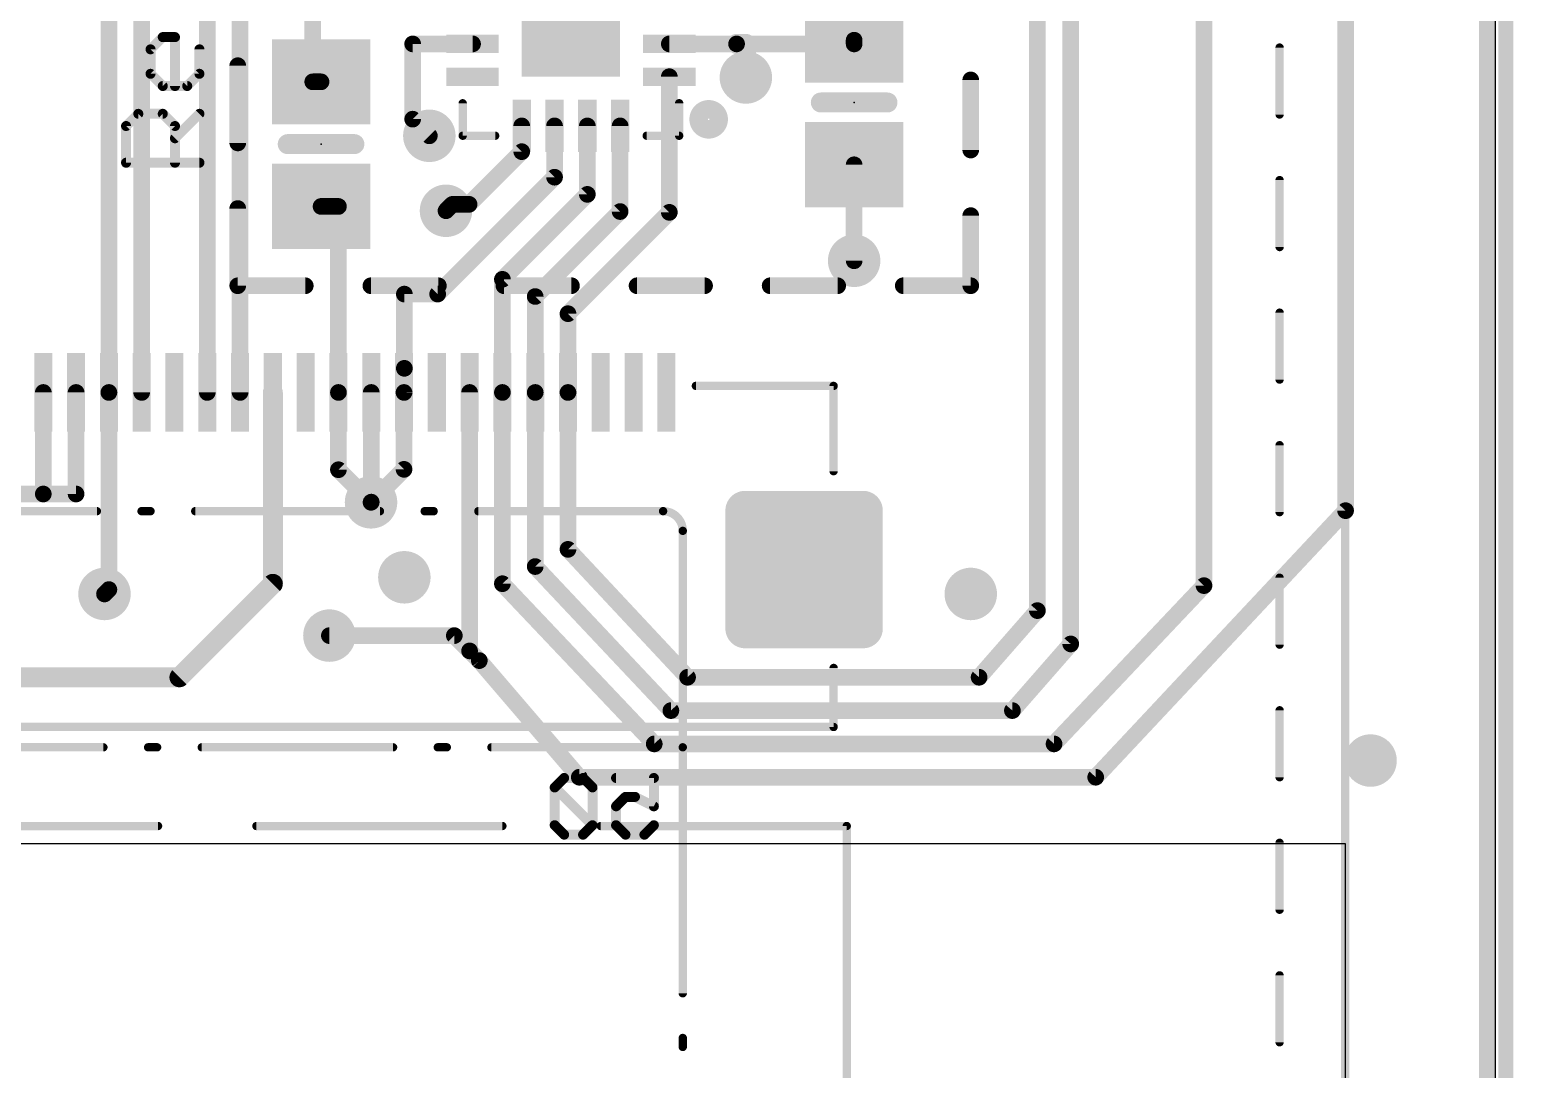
# Model space of a CAD drawing. Extents: x -0.1 to 56.3, y -0.6 to 85.1.
# Drawn here: x 33.66 to 56.28, y 24.5 to 40.35 of the extents above; entities that cross this region are included whole.
import ezdxf

# ---------------------------------------------------------------- set-up
doc = ezdxf.new("R2010")
doc.units = 0
for name, color, linetype in [('1', 12, 'CONTINUOUS'), ('18', 110, 'CONTINUOUS'), ('20', 53, 'CONTINUOUS'), ('21', 40, 'CONTINUOUS'), ('22', 6, 'CONTINUOUS'), ('23', 53, 'CONTINUOUS'), ('52', 253, 'CONTINUOUS')]:
    doc.layers.add(name, color=color, linetype=linetype)

# ---------------------------------------------------------------- blocks, each defined once
blk = doc.blocks.new('RECT')
blk.add_solid([(-0.5, -0.5), (0.5, -0.5), (-0.5, 0.5), (0.5, 0.5)])
blk = doc.blocks.new('RECT384000X384000R25')
at = {"const_width": 0.3}
blk.add_lwpolyline([(1.05, -0.9), (1.05, 0.9, 0.4142), (0.9, 1.05), (-0.9, 1.05, 0.4142), (-1.05, 0.9), (-1.05, -0.9, 0.4142), (-0.9, -1.05), (0.9, -1.05, 0.4142)], format="xyb", close=True, dxfattribs=at)
blk.add_solid([(-0.9254, -0.9254), (0.9254, -0.9254), (-0.9254, 0.9254), (0.9254, 0.9254)])
blk = doc.blocks.new('ROUNDV')
at = {"const_width": 0.5}
blk.add_lwpolyline([(0, -0.25, 1), (0, 0.25, 1), (0, -0.25)], format="xyb", dxfattribs=at)

msp = doc.modelspace()

# ---------------------------------------------------------------- linework, layer by layer
at = {"layer": '1'}
for points, const_width in [([(55.88, 84.963), (55.88, 0)], 0.254), ([(36.865, 46.381), (36.865, 34.822)], 0.254), ([(36.365, 34.822), (36.365, 45.677)], 0.254), ([(35.365, 45.212), (35.365, 34.822)], 0.254), ([(34.865, 34.822), (34.865, 44.51)], 0.254), ([(51.562, 31.877), (51.562, 43.881)], 0.254), ([(53.721, 33.02), (53.721, 43.881)], 0.254), ([(49.53, 30.988), (49.53, 43.754)], 0.254), ([(49.022, 31.496), (49.022, 41.402)], 0.254), ([(37.973, 39.558), (37.973, 40.64)], 0.254), ([(44.4356, 40.136), (44.577, 40.136)], 0.3048), ([(44.577, 40.136), (44.577, 39.624)], 0.3048), ([(46.228, 40.136), (46.228, 40.193)], 0.254), ([(40.41, 40.136), (39.497, 40.136)], 0.254), ([(39.497, 40.136), (39.497, 38.989)], 0.254), ([(43.41, 40.136), (44.4356, 40.136)], 0.254), ([(44.4356, 40.136), (46.228, 40.136)], 0.254), ([(38.1, 39.558), (37.973, 39.558)], 0.254), ([(43.41, 37.568), (43.41, 39.636)], 0.254), ([(39.497, 38.989), (39.751, 38.735)], 0.254), ([(41.16, 38.886), (41.16, 38.493)], 0.254), ([(41.66, 38.886), (41.66, 38.104)], 0.254), ([(42.16, 38.886), (42.16, 37.842)], 0.254), ([(42.66, 37.58), (42.66, 38.886)], 0.254), ([(41.16, 38.493), (40.357, 37.69)], 0.254), ([(41.66, 38.104), (39.878, 36.322)], 0.254), ([(46.228, 38.293), (46.228, 36.83)], 0.254), ([(38.365, 37.658), (38.1, 37.658)], 0.254), ([(38.365, 34.822), (38.365, 37.658)], 0.254), ([(40.103, 37.69), (40.005, 37.592)], 0.254), ([(40.357, 37.69), (40.103, 37.69)], 0.254), ([(42.16, 37.842), (40.865, 36.547)], 0.254), ([(41.365, 36.285), (42.66, 37.58)], 0.254), ([(41.865, 36.023), (43.41, 37.568)], 0.254), ([(40.865, 36.547), (40.865, 34.822)], 0.254), ([(39.878, 36.322), (39.37, 36.322)], 0.254), ([(39.37, 36.322), (39.37, 35.19)], 0.254), ([(41.365, 36.285), (41.365, 34.822)], 0.254), ([(41.865, 36.023), (41.865, 34.822)], 0.254), ([(39.37, 35.19), (39.365, 34.822)], 0.254), ([(33.865, 34.822), (33.865, 33.274)], 0.254), ([(34.365, 34.822), (34.365, 33.274)], 0.254), ([(34.865, 31.817), (34.865, 34.822)], 0.254), ([(37.365, 34.822), (37.365, 31.904)], 0.3048), ([(38.365, 34.822), (38.365, 33.644)], 0.254), ([(38.865, 34.822), (38.865, 33.15)], 0.254), ([(39.365, 33.65), (39.365, 34.822)], 0.254), ([(40.365, 34.822), (40.365, 30.882)], 0.254), ([(40.865, 34.822), (40.865, 31.906)], 0.254), ([(41.365, 34.822), (41.365, 32.168)], 0.254), ([(41.865, 34.822), (41.865, 32.43)], 0.254), ([(38.365, 33.644), (38.862, 33.147)], 0.254), ([(39.365, 33.65), (38.862, 33.147)], 0.254), ([(33.365, 33.274), (33.865, 33.274)], 0.254), ([(33.865, 33.274), (34.365, 33.274)], 0.254), ([(38.862, 33.147), (38.865, 33.15)], 0.254), ([(53.721, 33.02), (49.911, 28.956)], 0.254), ([(41.865, 32.43), (43.688, 30.48)], 0.254), ([(41.365, 32.168), (43.434, 29.972)], 0.254), ([(34.798, 31.75), (34.865, 31.817)], 0.254), ([(37.365, 31.904), (35.941, 30.48)], 0.3048), ([(40.865, 31.906), (43.18, 29.464)], 0.254), ([(49.276, 29.464), (51.562, 31.877)], 0.254), ([(48.133, 30.48), (49.022, 31.496)], 0.254), ([(40.132, 31.115), (38.227, 31.115)], 0.254), ([(40.365, 30.882), (40.132, 31.115)], 0.254), ([(40.365, 30.882), (40.513, 30.734)], 0.254), ([(48.641, 29.972), (49.53, 30.988)], 0.254), ([(42.037, 28.956), (40.513, 30.734)], 0.254), ([(35.941, 30.48), (16.51, 30.48)], 0.3048), ([(43.688, 30.48), (48.133, 30.48)], 0.254), ([(43.434, 29.972), (48.641, 29.972)], 0.254), ([(43.18, 29.464), (49.276, 29.464)], 0.254), ([(49.911, 28.956), (42.037, 28.956)], 0.254)]:
    msp.add_lwpolyline(points, dxfattribs=dict(at, const_width=const_width))
for points, const_width in [([(44.4356, 40.2122, 1), (44.4356, 40.0598)], 0.1524), ([(44.6532, 40.136, 1), (44.5008, 40.136)], 0.1524), ([(44.577, 40.0598, 1), (44.577, 40.2122)], 0.1524), ([(46.2915, 40.193, 1), (46.1645, 40.193)], 0.127), ([(39.497, 40.1995, 1), (39.497, 40.0725)], 0.127), ([(39.5605, 40.136, 1), (39.4335, 40.136)], 0.127), ([(40.41, 40.0725, 1), (40.41, 40.1995)], 0.127), ([(43.41, 40.1995, 1), (43.41, 40.0725)], 0.127), ([(44.4356, 40.1995, 1), (44.4356, 40.0725)], 0.127), ([(44.4356, 40.0725, 1), (44.4356, 40.1995)], 0.127), ([(46.1645, 40.136, 1), (46.2915, 40.136)], 0.127), ([(46.228, 40.0725, 1), (46.228, 40.1995)], 0.127), ([(37.973, 39.6215, 1), (37.973, 39.4945)], 0.127), ([(37.9095, 39.558, 1), (38.0365, 39.558)], 0.127), ([(38.1, 39.4945, 1), (38.1, 39.6215)], 0.127), ([(43.4735, 39.636, 1), (43.3465, 39.636)], 0.127), ([(44.5008, 39.624, 1), (44.6532, 39.624)], 0.1524), ([(39.5419, 39.0339, 1), (39.4521, 38.9441)], 0.127), ([(39.4335, 38.989, 1), (39.5605, 38.989)], 0.127), ([(41.2235, 38.886, 1), (41.0965, 38.886)], 0.127), ([(41.7235, 38.886, 1), (41.5965, 38.886)], 0.127), ([(42.2235, 38.886, 1), (42.0965, 38.886)], 0.127), ([(42.7235, 38.886, 1), (42.5965, 38.886)], 0.127), ([(39.7061, 38.6901, 1), (39.7959, 38.7799)], 0.127), ([(41.0965, 38.493, 1), (41.2235, 38.493)], 0.127), ([(41.2049, 38.4481, 1), (41.1151, 38.5379)], 0.127), ([(41.7049, 38.0591, 1), (41.6151, 38.1489)], 0.127), ([(46.2915, 38.293, 1), (46.1645, 38.293)], 0.127), ([(41.5965, 38.104, 1), (41.7235, 38.104)], 0.127), ([(38.1, 37.7215, 1), (38.1, 37.5945)], 0.127), ([(38.4285, 37.658, 1), (38.3015, 37.658)], 0.127), ([(38.365, 37.5945, 1), (38.365, 37.7215)], 0.127), ([(40.103, 37.7535, 1), (40.103, 37.6265)], 0.127), ([(40.1479, 37.6451, 1), (40.0581, 37.7349)], 0.127), ([(40.3121, 37.7349, 1), (40.4019, 37.6451)], 0.127), ([(40.357, 37.6265, 1), (40.357, 37.7535)], 0.127), ([(42.0965, 37.842, 1), (42.2235, 37.842)], 0.127), ([(42.2049, 37.7971, 1), (42.1151, 37.8869)], 0.127), ([(39.9601, 37.6369, 1), (40.0499, 37.5471)], 0.127), ([(42.5965, 37.58, 1), (42.7235, 37.58)], 0.127), ([(42.7049, 37.5351, 1), (42.6151, 37.6249)], 0.127), ([(43.3465, 37.568, 1), (43.4735, 37.568)], 0.127), ([(43.4549, 37.5231, 1), (43.3651, 37.6129)], 0.127), ([(46.1645, 36.83, 1), (46.2915, 36.83)], 0.127), ([(40.9285, 36.547, 1), (40.8015, 36.547)], 0.127), ([(40.8201, 36.5919, 1), (40.9099, 36.5021)], 0.127), ([(39.37, 36.3855, 1), (39.37, 36.2585)], 0.127), ([(39.4335, 36.322, 1), (39.3065, 36.322)], 0.127), ([(39.8331, 36.3669, 1), (39.9229, 36.2771)], 0.127), ([(39.878, 36.2585, 1), (39.878, 36.3855)], 0.127), ([(41.4285, 36.285, 1), (41.3015, 36.285)], 0.127), ([(41.3201, 36.3299, 1), (41.4099, 36.2401)], 0.127), ([(41.9285, 36.023, 1), (41.8015, 36.023)], 0.127), ([(41.8201, 36.0679, 1), (41.9099, 35.9781)], 0.127), ([(39.4335, 35.1891, 1), (39.3065, 35.1909)], 0.127), ([(39.3065, 35.19, 1), (39.4335, 35.19)], 0.127), ([(33.9285, 34.822, 1), (33.8015, 34.822)], 0.127), ([(34.4285, 34.822, 1), (34.3015, 34.822)], 0.127), ([(34.9285, 34.822, 1), (34.8015, 34.822)], 0.127), ([(34.8015, 34.822, 1), (34.9285, 34.822)], 0.127), ([(35.3015, 34.822, 1), (35.4285, 34.822)], 0.127), ([(36.3015, 34.822, 1), (36.4285, 34.822)], 0.127), ([(36.8015, 34.822, 1), (36.9285, 34.822)], 0.127), ([(37.4412, 34.822, 1), (37.2888, 34.822)], 0.1524), ([(38.4285, 34.822, 1), (38.3015, 34.822)], 0.127), ([(38.3015, 34.822, 1), (38.4285, 34.822)], 0.127), ([(38.9285, 34.822, 1), (38.8015, 34.822)], 0.127), ([(39.4285, 34.822, 1), (39.3015, 34.822)], 0.127), ([(39.3015, 34.8229, 1), (39.4285, 34.8211)], 0.127), ([(40.4285, 34.822, 1), (40.3015, 34.822)], 0.127), ([(40.9285, 34.822, 1), (40.8015, 34.822)], 0.127), ([(40.8015, 34.822, 1), (40.9285, 34.822)], 0.127), ([(41.4285, 34.822, 1), (41.3015, 34.822)], 0.127), ([(41.3015, 34.822, 1), (41.4285, 34.822)], 0.127), ([(41.9285, 34.822, 1), (41.8015, 34.822)], 0.127), ([(41.8015, 34.822, 1), (41.9285, 34.822)], 0.127), ([(38.4099, 33.6889, 1), (38.3201, 33.5991)], 0.127), ([(38.3015, 33.644, 1), (38.4285, 33.644)], 0.127), ([(39.3015, 33.65, 1), (39.4285, 33.65)], 0.127), ([(39.4099, 33.6051, 1), (39.3201, 33.6949)], 0.127), ([(33.865, 33.3375, 1), (33.865, 33.2105)], 0.127), ([(33.8015, 33.274, 1), (33.9285, 33.274)], 0.127), ([(33.865, 33.2105, 1), (33.865, 33.3375)], 0.127), ([(34.3015, 33.274, 1), (34.4285, 33.274)], 0.127), ([(34.365, 33.2105, 1), (34.365, 33.3375)], 0.127), ([(38.8171, 33.1919, 1), (38.9069, 33.1021)], 0.127), ([(38.8171, 33.1919, 1), (38.9069, 33.1021)], 0.127), ([(38.8171, 33.1021, 1), (38.9069, 33.1919)], 0.127), ([(38.9099, 33.1051, 1), (38.8201, 33.1949)], 0.127), ([(38.8015, 33.15, 1), (38.9285, 33.15)], 0.127), ([(53.6575, 33.02, 1), (53.7845, 33.02)], 0.127), ([(53.7673, 32.9766, 1), (53.6747, 33.0634)], 0.127), ([(41.9114, 32.4734, 1), (41.8186, 32.3866)], 0.127), ([(41.8015, 32.43, 1), (41.9285, 32.43)], 0.127), ([(41.4112, 32.2115, 1), (41.3188, 32.1245)], 0.127), ([(41.3015, 32.168, 1), (41.4285, 32.168)], 0.127), ([(34.9099, 31.7721, 1), (34.8201, 31.8619)], 0.127), ([(37.2888, 31.904, 1), (37.4412, 31.904)], 0.1524), ([(37.4189, 31.8501, 1), (37.3111, 31.9579)], 0.1524), ([(40.9111, 31.9497, 1), (40.8189, 31.8623)], 0.127), ([(40.8015, 31.906, 1), (40.9285, 31.906)], 0.127), ([(51.4985, 31.877, 1), (51.6255, 31.877)], 0.127), ([(51.6081, 31.8333, 1), (51.5159, 31.9207)], 0.127), ([(34.7531, 31.7949, 1), (34.8429, 31.7051)], 0.127), ([(34.8015, 31.817, 1), (34.9285, 31.817)], 0.127), ([(48.9585, 31.496, 1), (49.0855, 31.496)], 0.127), ([(49.0698, 31.4542, 1), (48.9742, 31.5378)], 0.127), ([(38.227, 31.1785, 1), (38.227, 31.0515)], 0.127), ([(40.1769, 31.1599, 1), (40.0871, 31.0701)], 0.127), ([(40.132, 31.0515, 1), (40.132, 31.1785)], 0.127), ([(40.4099, 30.9269, 1), (40.3201, 30.8371)], 0.127), ([(49.4665, 30.988, 1), (49.5935, 30.988)], 0.127), ([(49.5778, 30.9462, 1), (49.4822, 31.0298)], 0.127), ([(40.3015, 30.882, 1), (40.4285, 30.882)], 0.127), ([(40.3201, 30.8371, 1), (40.4099, 30.9269)], 0.127), ([(40.5612, 30.7753, 1), (40.4648, 30.6927)], 0.127), ([(40.4681, 30.6891, 1), (40.5579, 30.7789)], 0.127), ([(35.8871, 30.5339, 1), (35.9949, 30.4261)], 0.1524), ([(35.941, 30.4038, 1), (35.941, 30.5562)], 0.1524), ([(43.688, 30.5435, 1), (43.688, 30.4165)], 0.127), ([(43.6416, 30.4366, 1), (43.7344, 30.5234)], 0.127), ([(48.0852, 30.5218, 1), (48.1808, 30.4382)], 0.127), ([(48.133, 30.4165, 1), (48.133, 30.5435)], 0.127), ([(43.434, 30.0355, 1), (43.434, 29.9085)], 0.127), ([(48.641, 29.9085, 1), (48.641, 30.0355)], 0.127), ([(43.3878, 29.9285, 1), (43.4802, 30.0155)], 0.127), ([(48.5932, 30.0138, 1), (48.6888, 29.9302)], 0.127), ([(43.18, 29.5275, 1), (43.18, 29.4005)], 0.127), ([(43.1339, 29.4203, 1), (43.2261, 29.5077)], 0.127), ([(49.2299, 29.5077, 1), (49.3221, 29.4203)], 0.127), ([(49.276, 29.4005, 1), (49.276, 29.5275)], 0.127), ([(42.037, 29.0195, 1), (42.037, 28.8925)], 0.127), ([(41.9888, 28.9147, 1), (42.0852, 28.9973)], 0.127), ([(49.8647, 28.9994, 1), (49.9573, 28.9126)], 0.127), ([(49.911, 28.8925, 1), (49.911, 29.0195)], 0.127)]:
    msp.add_lwpolyline(points, format="xyb", dxfattribs=dict(at, const_width=const_width))
at = {"layer": '20'}
for p, q in [((56.007, 3.048), (56.007, 81.915)), ((53.721, 27.94), (16.256, 27.94)), ((53.721, 8.128), (53.721, 27.94))]:
    msp.add_line(p, q, dxfattribs=at)
at = {"layer": '21'}
for points, const_width in [([(35.5001, 40.0533), (35.6865, 40.2397)], 0.1524), ([(35.6865, 40.2397), (35.873, 40.2397)], 0.1524), ([(35.873, 40.2397), (35.873, 39.494)], 0.1524), ([(35.5001, 39.6804), (35.5001, 40.0533)], 0.1524), ([(36.2458, 40.0533), (36.2458, 39.6804)], 0.1524), ([(36.83, 39.804), (36.83, 38.6265)], 0.254), ([(35.6865, 39.494), (35.5001, 39.6804)], 0.1524), ([(36.2458, 39.6804), (36.0594, 39.494)], 0.1524), ([(48.006, 38.518), (48.006, 39.587)], 0.254), ([(36.0594, 39.494), (35.6865, 39.494)], 0.1524), ([(45.72, 39.243), (46.736, 39.243)], 0.3048), ([(35.1272, 38.8839), (35.3137, 39.0703)], 0.1524), ([(35.3137, 39.0703), (35.6865, 39.0703)], 0.1524), ([(35.6865, 39.0703), (35.873, 38.8839)], 0.1524), ([(35.873, 38.6975), (36.2458, 39.0703)], 0.1524), ([(40.26, 38.736), (40.26, 39.231)], 0.127), ([(43.56, 38.736), (43.56, 39.231)], 0.127), ([(35.1272, 38.3246), (35.1272, 38.8839)], 0.1524), ([(35.873, 38.8839), (35.873, 38.3246)], 0.1524), ([(37.592, 38.608), (38.608, 38.608)], 0.3048), ([(40.755, 38.736), (40.26, 38.736)], 0.127), ([(43.065, 38.736), (43.56, 38.736)], 0.127), ([(36.2458, 38.3246), (35.1272, 38.3246)], 0.1524), ([(36.83, 37.6265), (36.83, 36.449)], 0.254), ([(48.006, 36.449), (48.006, 37.518)], 0.254), ([(36.83, 36.449), (37.8593, 36.449)], 0.254), ([(38.8593, 36.449), (39.8887, 36.449)], 0.254), ([(40.8887, 36.449), (41.918, 36.449)], 0.254), ([(42.918, 36.449), (43.9473, 36.449)], 0.254), ([(44.9473, 36.449), (45.9767, 36.449)], 0.254), ([(46.9767, 36.449), (48.006, 36.449)], 0.254), ([(43.815, 34.922), (45.915, 34.922)], 0.127), ([(45.915, 34.922), (45.915, 33.622)], 0.127), ([(45.915, 29.722), (45.915, 30.622)], 0.127), ([(16.315, 29.722), (45.915, 29.722)], 0.127)]:
    msp.add_lwpolyline(points, dxfattribs=dict(at, const_width=const_width))
for points, const_width in [([(35.6865, 40.2778, 1), (35.6865, 40.2016)], 0.0762), ([(35.7135, 40.2128, 1), (35.6596, 40.2666)], 0.0762), ([(35.9111, 40.2397, 1), (35.8349, 40.2397)], 0.0762), ([(35.873, 40.2016, 1), (35.873, 40.2778)], 0.0762), ([(35.5382, 40.0533, 1), (35.462, 40.0533)], 0.0762), ([(35.4732, 40.0802, 1), (35.527, 40.0263)], 0.0762), ([(36.2839, 40.0533, 1), (36.2077, 40.0533)], 0.0762), ([(36.8935, 39.804, 1), (36.7665, 39.804)], 0.127), ([(35.527, 39.7074, 1), (35.4732, 39.6535)], 0.0762), ([(35.462, 39.6804, 1), (35.5382, 39.6804)], 0.0762), ([(36.2077, 39.6804, 1), (36.2839, 39.6804)], 0.0762), ([(36.2727, 39.6535, 1), (36.2189, 39.7074)], 0.0762), ([(48.0695, 39.587, 1), (47.9425, 39.587)], 0.127), ([(35.6865, 39.5321, 1), (35.6865, 39.4559)], 0.0762), ([(35.6596, 39.4671, 1), (35.7135, 39.5209)], 0.0762), ([(35.8349, 39.494, 1), (35.9111, 39.494)], 0.0762), ([(36.0324, 39.5209, 1), (36.0863, 39.4671)], 0.0762), ([(36.0594, 39.4559, 1), (36.0594, 39.5321)], 0.0762), ([(45.72, 39.3192, 1), (45.72, 39.1668)], 0.1524), ([(46.736, 39.1668, 1), (46.736, 39.3192)], 0.1524), ([(35.3137, 39.1084, 1), (35.3137, 39.0322)], 0.0762), ([(35.3406, 39.0434, 1), (35.2867, 39.0972)], 0.0762), ([(35.7135, 39.0972, 1), (35.6596, 39.0434)], 0.0762), ([(35.6865, 39.0322, 1), (35.6865, 39.1084)], 0.0762), ([(36.2727, 39.0434, 1), (36.2189, 39.0972)], 0.0762), ([(40.2918, 39.231, 1), (40.2283, 39.231)], 0.0635), ([(43.5918, 39.231, 1), (43.5282, 39.231)], 0.0635), ([(44.01, 38.8446, 1), (44.01, 39.1274, 1), (44.01, 38.8446)], 0.3048), ([(35.1653, 38.8839, 1), (35.0891, 38.8839)], 0.0762), ([(35.1003, 38.9108, 1), (35.1542, 38.8569)], 0.0762), ([(35.9111, 38.8839, 1), (35.8349, 38.8839)], 0.0762), ([(35.846, 38.8569, 1), (35.8999, 38.9108)], 0.0762), ([(35.846, 38.7244, 1), (35.8999, 38.6705)], 0.0762), ([(36.7665, 38.6265, 1), (36.8935, 38.6265)], 0.127), ([(37.592, 38.6842, 1), (37.592, 38.5318)], 0.1524), ([(38.608, 38.5318, 1), (38.608, 38.6842)], 0.1524), ([(40.26, 38.7678, 1), (40.26, 38.7043)], 0.0635), ([(40.2283, 38.736, 1), (40.2918, 38.736)], 0.0635), ([(40.755, 38.7043, 1), (40.755, 38.7678)], 0.0635), ([(43.065, 38.7678, 1), (43.065, 38.7043)], 0.0635), ([(43.5282, 38.736, 1), (43.5918, 38.736)], 0.0635), ([(43.56, 38.7043, 1), (43.56, 38.7678)], 0.0635), ([(47.9425, 38.518, 1), (48.0695, 38.518)], 0.127), ([(35.1272, 38.3627, 1), (35.1272, 38.2865)], 0.0762), ([(35.0891, 38.3246, 1), (35.1653, 38.3246)], 0.0762), ([(35.8349, 38.3246, 1), (35.9111, 38.3246)], 0.0762), ([(36.2458, 38.2865, 1), (36.2458, 38.3627)], 0.0762), ([(36.8935, 37.6265, 1), (36.7665, 37.6265)], 0.127), ([(48.0695, 37.518, 1), (47.9425, 37.518)], 0.127), ([(36.83, 36.5125, 1), (36.83, 36.3855)], 0.127), ([(36.7665, 36.449, 1), (36.8935, 36.449)], 0.127), ([(37.8593, 36.3855, 1), (37.8593, 36.5125)], 0.127), ([(38.8593, 36.5125, 1), (38.8593, 36.3855)], 0.127), ([(39.8887, 36.3855, 1), (39.8887, 36.5125)], 0.127), ([(40.8887, 36.5125, 1), (40.8887, 36.3855)], 0.127), ([(41.918, 36.3855, 1), (41.918, 36.5125)], 0.127), ([(42.918, 36.5125, 1), (42.918, 36.3855)], 0.127), ([(43.9473, 36.3855, 1), (43.9473, 36.5125)], 0.127), ([(44.9473, 36.5125, 1), (44.9473, 36.3855)], 0.127), ([(45.9767, 36.3855, 1), (45.9767, 36.5125)], 0.127), ([(46.9767, 36.5125, 1), (46.9767, 36.3855)], 0.127), ([(47.9425, 36.449, 1), (48.0695, 36.449)], 0.127), ([(48.006, 36.3855, 1), (48.006, 36.5125)], 0.127), ([(43.815, 34.9538, 1), (43.815, 34.8903)], 0.0635), ([(45.9468, 34.922, 1), (45.8832, 34.922)], 0.0635), ([(45.915, 34.8903, 1), (45.915, 34.9538)], 0.0635), ([(45.8832, 33.622, 1), (45.9468, 33.622)], 0.0635), ([(45.9468, 30.622, 1), (45.8832, 30.622)], 0.0635), ([(45.8832, 29.722, 1), (45.9468, 29.722)], 0.0635), ([(45.915, 29.6903, 1), (45.915, 29.7538)], 0.0635)]:
    msp.add_lwpolyline(points, format="xyb", dxfattribs=dict(at, const_width=const_width))
at = {"layer": '22', "const_width": 0.127}
msp.add_lwpolyline([(56.215, 7.812), (56.215, 77.212)], dxfattribs=at)
at = {"layer": '23'}
for p in [(46.228, 39.243), (38.1, 38.608)]:
    msp.add_point(p, dxfattribs=at)
at = {"layer": '52'}
for points, const_width in [([(55.88, 0), (55.88, 84.9122)], 0.127), ([(56.115, 7.912), (56.115, 77.112)], 0.127), ([(53.715, 15.662), (53.715, 75.012)], 0.127), ([(52.715, 39.0596), (52.715, 40.0803)], 0.127), ([(52.715, 37.0389), (52.715, 38.0596)], 0.127), ([(52.715, 35.0182), (52.715, 36.0389)], 0.127), ([(52.715, 32.9975), (52.715, 34.0182)], 0.127), ([(34.6817, 33.012), (31.865, 33.012)], 0.127), ([(35.5003, 33.012), (35.363, 33.012)], 0.127), ([(38.9983, 33.012), (36.1817, 33.012)], 0.127), ([(39.817, 33.012), (39.6797, 33.012)], 0.127), ([(43.315, 33.012), (40.4983, 33.012)], 0.127), ([(43.615, 29.412), (43.615, 32.712)], 0.127), ([(52.715, 30.9768), (52.715, 31.9975)], 0.127), ([(52.715, 28.9561), (52.715, 29.9768)], 0.127), ([(34.7817, 29.412), (31.865, 29.412)], 0.127), ([(35.6003, 29.412), (35.463, 29.412)], 0.127), ([(39.1983, 29.412), (36.2817, 29.412)], 0.127), ([(40.017, 29.412), (39.8797, 29.412)], 0.127), ([(43.615, 29.412), (40.6983, 29.412)], 0.127), ([(43.615, 25.662), (43.615, 29.412)], 0.127), ([(41.8066, 28.9445), (41.6626, 28.8005)], 0.1524), ([(42.0947, 28.9445), (41.8066, 28.9445)], 0.1524), ([(42.2388, 28.8005), (42.0947, 28.9445)], 0.1524), ([(42.5981, 28.9445), (43.1743, 28.9445)], 0.1524), ([(43.1743, 28.9445), (43.1743, 28.5124)], 0.1524), ([(41.6626, 28.8005), (41.6626, 28.2243)], 0.1524), ([(42.2388, 28.2243), (41.6626, 28.8005)], 0.1524), ([(42.2388, 28.2243), (42.2388, 28.8005)], 0.1524), ([(42.7422, 28.6564), (42.5981, 28.5124)], 0.1524), ([(42.8862, 28.6564), (42.7422, 28.6564)], 0.1524), ([(43.1743, 28.5124), (42.8862, 28.6564)], 0.1524), ([(42.5981, 28.5124), (42.5981, 28.2243)], 0.1524), ([(41.6626, 28.2243), (41.8066, 28.0802)], 0.1524), ([(42.0947, 28.0802), (42.2388, 28.2243)], 0.1524), ([(42.5981, 28.2243), (42.7422, 28.0802)], 0.1524), ([(43.0303, 28.0802), (43.1743, 28.2243)], 0.1524), ([(35.615, 28.212), (31.865, 28.212)], 0.127), ([(40.865, 28.212), (37.115, 28.212)], 0.127), ([(41.8066, 28.0802), (42.0947, 28.0802)], 0.1524), ([(46.115, 28.212), (42.365, 28.212)], 0.127), ([(42.7422, 28.0802), (43.0303, 28.0802)], 0.1524), ([(46.115, 21.672), (46.115, 28.212)], 0.127), ([(52.715, 26.9354), (52.715, 27.9561)], 0.127), ([(52.715, 24.9148), (52.715, 25.9354)], 0.127), ([(43.615, 24.8434), (43.615, 24.9807)], 0.127)]:
    msp.add_lwpolyline(points, dxfattribs=dict(at, const_width=const_width))
for points, const_width in [([(52.7468, 40.0803, 1), (52.6833, 40.0803)], 0.0635), ([(52.6833, 39.0596, 1), (52.7468, 39.0596)], 0.0635), ([(52.7468, 38.0596, 1), (52.6833, 38.0596)], 0.0635), ([(52.6833, 37.0389, 1), (52.7468, 37.0389)], 0.0635), ([(52.7468, 36.0389, 1), (52.6833, 36.0389)], 0.0635), ([(52.6833, 35.0182, 1), (52.7468, 35.0182)], 0.0635), ([(52.7468, 34.0182, 1), (52.6833, 34.0182)], 0.0635), ([(34.6817, 32.9802, 1), (34.6817, 33.0438)], 0.0635), ([(35.363, 33.0438, 1), (35.363, 32.9802)], 0.0635), ([(35.5003, 32.9802, 1), (35.5003, 33.0438)], 0.0635), ([(36.1817, 33.0438, 1), (36.1817, 32.9802)], 0.0635), ([(38.9983, 32.9802, 1), (38.9983, 33.0438)], 0.0635), ([(39.6797, 33.0438, 1), (39.6797, 32.9802)], 0.0635), ([(39.817, 32.9802, 1), (39.817, 33.0438)], 0.0635), ([(40.4983, 33.0438, 1), (40.4983, 32.9802)], 0.0635), ([(43.315, 33.0438, 1), (43.315, 32.9802)], 0.0635), ([(43.615, 32.712, 0.4142), (43.315, 33.012)], 0.127), ([(43.315, 32.9802, 1), (43.315, 33.0438)], 0.0635), ([(52.6833, 32.9975, 1), (52.7468, 32.9975)], 0.0635), ([(43.6468, 32.712, 1), (43.5832, 32.712)], 0.0635), ([(43.5832, 32.712, 1), (43.6468, 32.712)], 0.0635), ([(52.7468, 31.9975, 1), (52.6833, 31.9975)], 0.0635), ([(52.6833, 30.9768, 1), (52.7468, 30.9768)], 0.0635), ([(52.7468, 29.9768, 1), (52.6833, 29.9768)], 0.0635), ([(34.7817, 29.3803, 1), (34.7817, 29.4438)], 0.0635), ([(35.463, 29.4438, 1), (35.463, 29.3803)], 0.0635), ([(35.6003, 29.3803, 1), (35.6003, 29.4438)], 0.0635), ([(36.2817, 29.4438, 1), (36.2817, 29.3803)], 0.0635), ([(39.1983, 29.3803, 1), (39.1983, 29.4438)], 0.0635), ([(39.8797, 29.4438, 1), (39.8797, 29.3803)], 0.0635), ([(40.017, 29.3803, 1), (40.017, 29.4438)], 0.0635), ([(40.6983, 29.4438, 1), (40.6983, 29.3803)], 0.0635), ([(43.6468, 29.412, 1), (43.5832, 29.412)], 0.0635), ([(43.5832, 29.412, 1), (43.6468, 29.412)], 0.0635), ([(43.615, 29.3803, 1), (43.615, 29.4438)], 0.0635), ([(41.8066, 28.9826, 1), (41.8066, 28.9064)], 0.0762), ([(41.8336, 28.9176, 1), (41.7797, 28.9715)], 0.0762), ([(42.1217, 28.9715, 1), (42.0678, 28.9176)], 0.0762), ([(42.0947, 28.9064, 1), (42.0947, 28.9826)], 0.0762), ([(42.5981, 28.9826, 1), (42.5981, 28.9064)], 0.0762), ([(43.2124, 28.9445, 1), (43.1362, 28.9445)], 0.0762), ([(43.1743, 28.9064, 1), (43.1743, 28.9826)], 0.0762), ([(52.6833, 28.9561, 1), (52.7468, 28.9561)], 0.0635), ([(41.6895, 28.8274, 1), (41.6356, 28.7735)], 0.0762), ([(41.6356, 28.8274, 1), (41.6895, 28.7735)], 0.0762), ([(41.7007, 28.8005, 1), (41.6245, 28.8005)], 0.0762), ([(42.2769, 28.8005, 1), (42.2007, 28.8005)], 0.0762), ([(42.2119, 28.7735, 1), (42.2657, 28.8274)], 0.0762), ([(42.7422, 28.6945, 1), (42.7422, 28.6183)], 0.0762), ([(42.7691, 28.6295, 1), (42.7152, 28.6834)], 0.0762), ([(42.9032, 28.6905, 1), (42.8692, 28.6223)], 0.0762), ([(42.8862, 28.6183, 1), (42.8862, 28.6945)], 0.0762), ([(42.6362, 28.5124, 1), (42.56, 28.5124)], 0.0762), ([(42.5712, 28.5393, 1), (42.625, 28.4854)], 0.0762), ([(43.1362, 28.5124, 1), (43.2124, 28.5124)], 0.0762), ([(43.1573, 28.4783, 1), (43.1914, 28.5464)], 0.0762), ([(41.6895, 28.2512, 1), (41.6356, 28.1973)], 0.0762), ([(42.2657, 28.1973, 1), (42.2119, 28.2512)], 0.0762), ([(42.2119, 28.1973, 1), (42.2657, 28.2512)], 0.0762), ([(42.625, 28.2512, 1), (42.5712, 28.1973)], 0.0762), ([(43.2013, 28.1973, 1), (43.1474, 28.2512)], 0.0762), ([(35.615, 28.1803, 1), (35.615, 28.2437)], 0.0635), ([(37.115, 28.2437, 1), (37.115, 28.1803)], 0.0635), ([(40.865, 28.1803, 1), (40.865, 28.2437)], 0.0635), ([(41.6245, 28.2243, 1), (41.7007, 28.2243)], 0.0762), ([(41.8066, 28.1183, 1), (41.8066, 28.0421)], 0.0762), ([(41.7797, 28.0533, 1), (41.8336, 28.1071)], 0.0762), ([(42.0678, 28.1071, 1), (42.1217, 28.0533)], 0.0762), ([(42.0947, 28.0421, 1), (42.0947, 28.1183)], 0.0762), ([(42.2007, 28.2243, 1), (42.2769, 28.2243)], 0.0762), ([(42.365, 28.2437, 1), (42.365, 28.1803)], 0.0635), ([(42.56, 28.2243, 1), (42.6362, 28.2243)], 0.0762), ([(42.7422, 28.1183, 1), (42.7422, 28.0421)], 0.0762), ([(42.7152, 28.0533, 1), (42.7691, 28.1071)], 0.0762), ([(43.0033, 28.1071, 1), (43.0572, 28.0533)], 0.0762), ([(43.0303, 28.0421, 1), (43.0303, 28.1183)], 0.0762), ([(46.1468, 28.212, 1), (46.0832, 28.212)], 0.0635), ([(46.115, 28.1803, 1), (46.115, 28.2437)], 0.0635), ([(52.7468, 27.9561, 1), (52.6833, 27.9561)], 0.0635), ([(52.6833, 26.9354, 1), (52.7468, 26.9354)], 0.0635), ([(52.7468, 25.9354, 1), (52.6833, 25.9354)], 0.0635), ([(43.5832, 25.662, 1), (43.6468, 25.662)], 0.0635), ([(43.6468, 24.9807, 1), (43.5832, 24.9807)], 0.0635), ([(52.6833, 24.9148, 1), (52.7468, 24.9148)], 0.0635), ([(43.5832, 24.8434, 1), (43.6468, 24.8434)], 0.0635)]:
    msp.add_lwpolyline(points, format="xyb", dxfattribs=dict(at, const_width=const_width))

# ---------------------------------------------------------------- block references
at = {"layer": '1'}
for p, xscale, yscale, rotation in [((41.91, 40.386), 1.5, 1.5, 180), ((46.228, 40.193), 1.3, 1.5, 90), ((43.41, 40.136), 0.8, 0.28, 180), ((38.1, 39.558), 1.3, 1.5, 90), ((43.41, 39.636), 0.8, 0.28, 180), ((41.16, 38.886), 0.8, 0.28, 90), ((41.66, 38.886), 0.8, 0.28, 90), ((42.16, 38.886), 0.8, 0.28, 90), ((42.66, 38.886), 0.8, 0.28, 90), ((46.228, 38.293), 1.3, 1.5, 90), ((38.1, 37.658), 1.3, 1.5, 90)]:
    msp.add_blockref('RECT', p, dxfattribs=dict(at, xscale=xscale, yscale=yscale, rotation=rotation))
for p, xscale, yscale in [((40.41, 40.136), 0.8, 0.28), ((40.41, 39.636), 0.8, 0.28), ((33.865, 34.822), 0.275, 1.2), ((34.365, 34.822), 0.275, 1.2), ((34.865, 34.822), 0.275, 1.2), ((35.365, 34.822), 0.275, 1.2), ((35.865, 34.822), 0.275, 1.2), ((36.365, 34.822), 0.275, 1.2), ((36.865, 34.822), 0.275, 1.2), ((37.365, 34.822), 0.275, 1.2), ((37.865, 34.822), 0.275, 1.2), ((38.365, 34.822), 0.275, 1.2), ((38.865, 34.822), 0.275, 1.2), ((39.365, 34.822), 0.275, 1.2), ((39.865, 34.822), 0.275, 1.2), ((40.365, 34.822), 0.275, 1.2), ((40.865, 34.822), 0.275, 1.2), ((41.365, 34.822), 0.275, 1.2), ((41.865, 34.822), 0.275, 1.2), ((42.365, 34.822), 0.275, 1.2), ((42.865, 34.822), 0.275, 1.2), ((43.365, 34.822), 0.275, 1.2)]:
    msp.add_blockref('RECT', p, dxfattribs=dict(at, xscale=xscale, yscale=yscale))
msp.add_blockref('RECT384000X384000R25', (45.465, 32.122), dxfattribs=at)
at = {"layer": '18', "xscale": 0.8001, "yscale": 0.8001}
for p in [(44.577, 39.624), (44.577, 39.624), (39.751, 38.735), (39.751, 38.735), (40.005, 37.592), (40.005, 37.592), (46.228, 36.83), (46.228, 36.83), (38.862, 33.147), (38.862, 33.147), (39.37, 32.004), (39.37, 32.004), (34.798, 31.75), (34.798, 31.75), (48.006, 31.75), (48.006, 31.75), (38.227, 31.115), (38.227, 31.115), (54.102, 29.21), (54.102, 29.21)]:
    msp.add_blockref('ROUNDV', p, dxfattribs=at)

doc.saveas('drawing.dxf')
